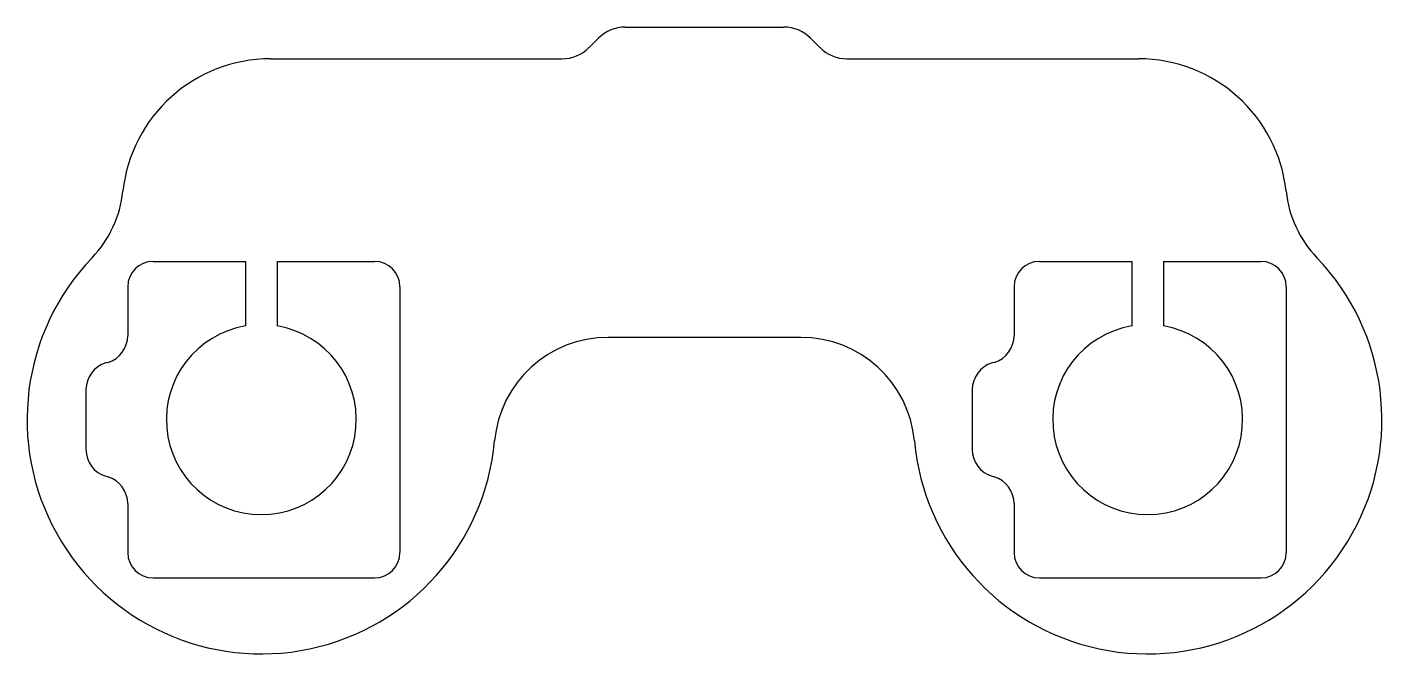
# Model space of a CAD drawing. Extents: x -107 to 107, y -37 to 62.
import ezdxf

# ---------------------------------------------------------------- set-up
doc = ezdxf.new("R2010")
doc.units = 0
doc.layers.add('MODELSKETCH_VISIBLE', color=7, linetype='CONTINUOUS')

msp = doc.modelspace()

# ---------------------------------------------------------------- linework, layer by layer
at = {"layer": 'MODELSKETCH_VISIBLE'}
for p, q in [((-18.24, 58.76), (-16.76, 60.24)), ((-12.51, 62), (12.51, 62)), ((16.76, 60.24), (18.24, 58.76)), ((-68.54, 57), (-22.49, 57)), ((22.49, 57), (68.54, 57)), ((-87.1, 25), (-72.5, 25)), ((-72.5, 25), (-72.5, 14.79)), ((-67.5, 25), (-67.5, 14.79)), ((-67.5, 25), (-52.1, 25)), ((52.9, 25), (67.5, 25)), ((67.5, 25), (67.5, 14.79)), ((72.5, 25), (87.9, 25)), ((72.5, 25), (72.5, 14.79)), ((-91.1, 21), (-91.1, 13.26)), ((-48.1, 21), (-48.1, -21)), ((48.9, 21), (48.9, 13.26)), ((91.9, 21), (91.9, -21)), ((15.23, 13), (-15.23, 13)), ((-94.22, 9.05), (-94.58, 8.95)), ((45.78, 9.05), (45.42, 8.95)), ((-97.7, 4.74), (-97.7, -4.74)), ((42.3, 4.74), (42.3, -4.74)), ((-94.58, -8.95), (-94.22, -9.05)), ((45.42, -8.95), (45.78, -9.05)), ((-91.1, -13.26), (-91.1, -21)), ((48.9, -13.26), (48.9, -21)), ((-87.1, -25), (-52.1, -25)), ((52.9, -25), (87.9, -25))]:
    msp.add_line(p, q, dxfattribs=at)
for centre, radius, start, end in [((-12.51, 56), 6, 90, 135), ((12.51, 56), 6, 45, 90), ((-22.49, 63), 6, 270, 315), ((22.49, 63), 6, 225, 270), ((-68.54, 33.54), 23.46, 90, 173.8221), ((68.54, 33.54), 23.46, 6.1779, 90), ((-109.76, 38), 18, 316.294, 353.8221), ((109.76, 38), 18, 186.1779, 223.706), ((-70, 0), 37, 136.294, 354.7841), ((-87.1, 21), 4, 90, 180), ((-52.1, 21), 4, 0, 90), ((70, 0), 37, 185.2159, 43.706), ((52.9, 21), 4, 90, 180), ((87.9, 21), 4, 0, 90), ((-95.5, 13.26), 4.4, 286.8584, 0), ((-70, 0), 15, 99.5941, 80.4059), ((-15.23, -5), 18, 90, 174.7841), ((15.23, -5), 18, 5.2159, 90), ((44.5, 13.26), 4.4, 286.8584, 0), ((70, 0), 15, 99.5941, 80.4059), ((-93.3, 4.74), 4.4, 106.8584, 180), ((46.7, 4.74), 4.4, 106.8584, 180), ((-93.3, -4.74), 4.4, 180, 253.1416), ((46.7, -4.74), 4.4, 180, 253.1416), ((-95.5, -13.26), 4.4, 0, 73.1416), ((44.5, -13.26), 4.4, 0, 73.1416), ((-87.1, -21), 4, 180, 270), ((-52.1, -21), 4, 270, 0), ((52.9, -21), 4, 180, 270), ((87.9, -21), 4, 270, 0)]:
    msp.add_arc(centre, radius, start, end, dxfattribs=at)

doc.saveas('drawing.dxf')
